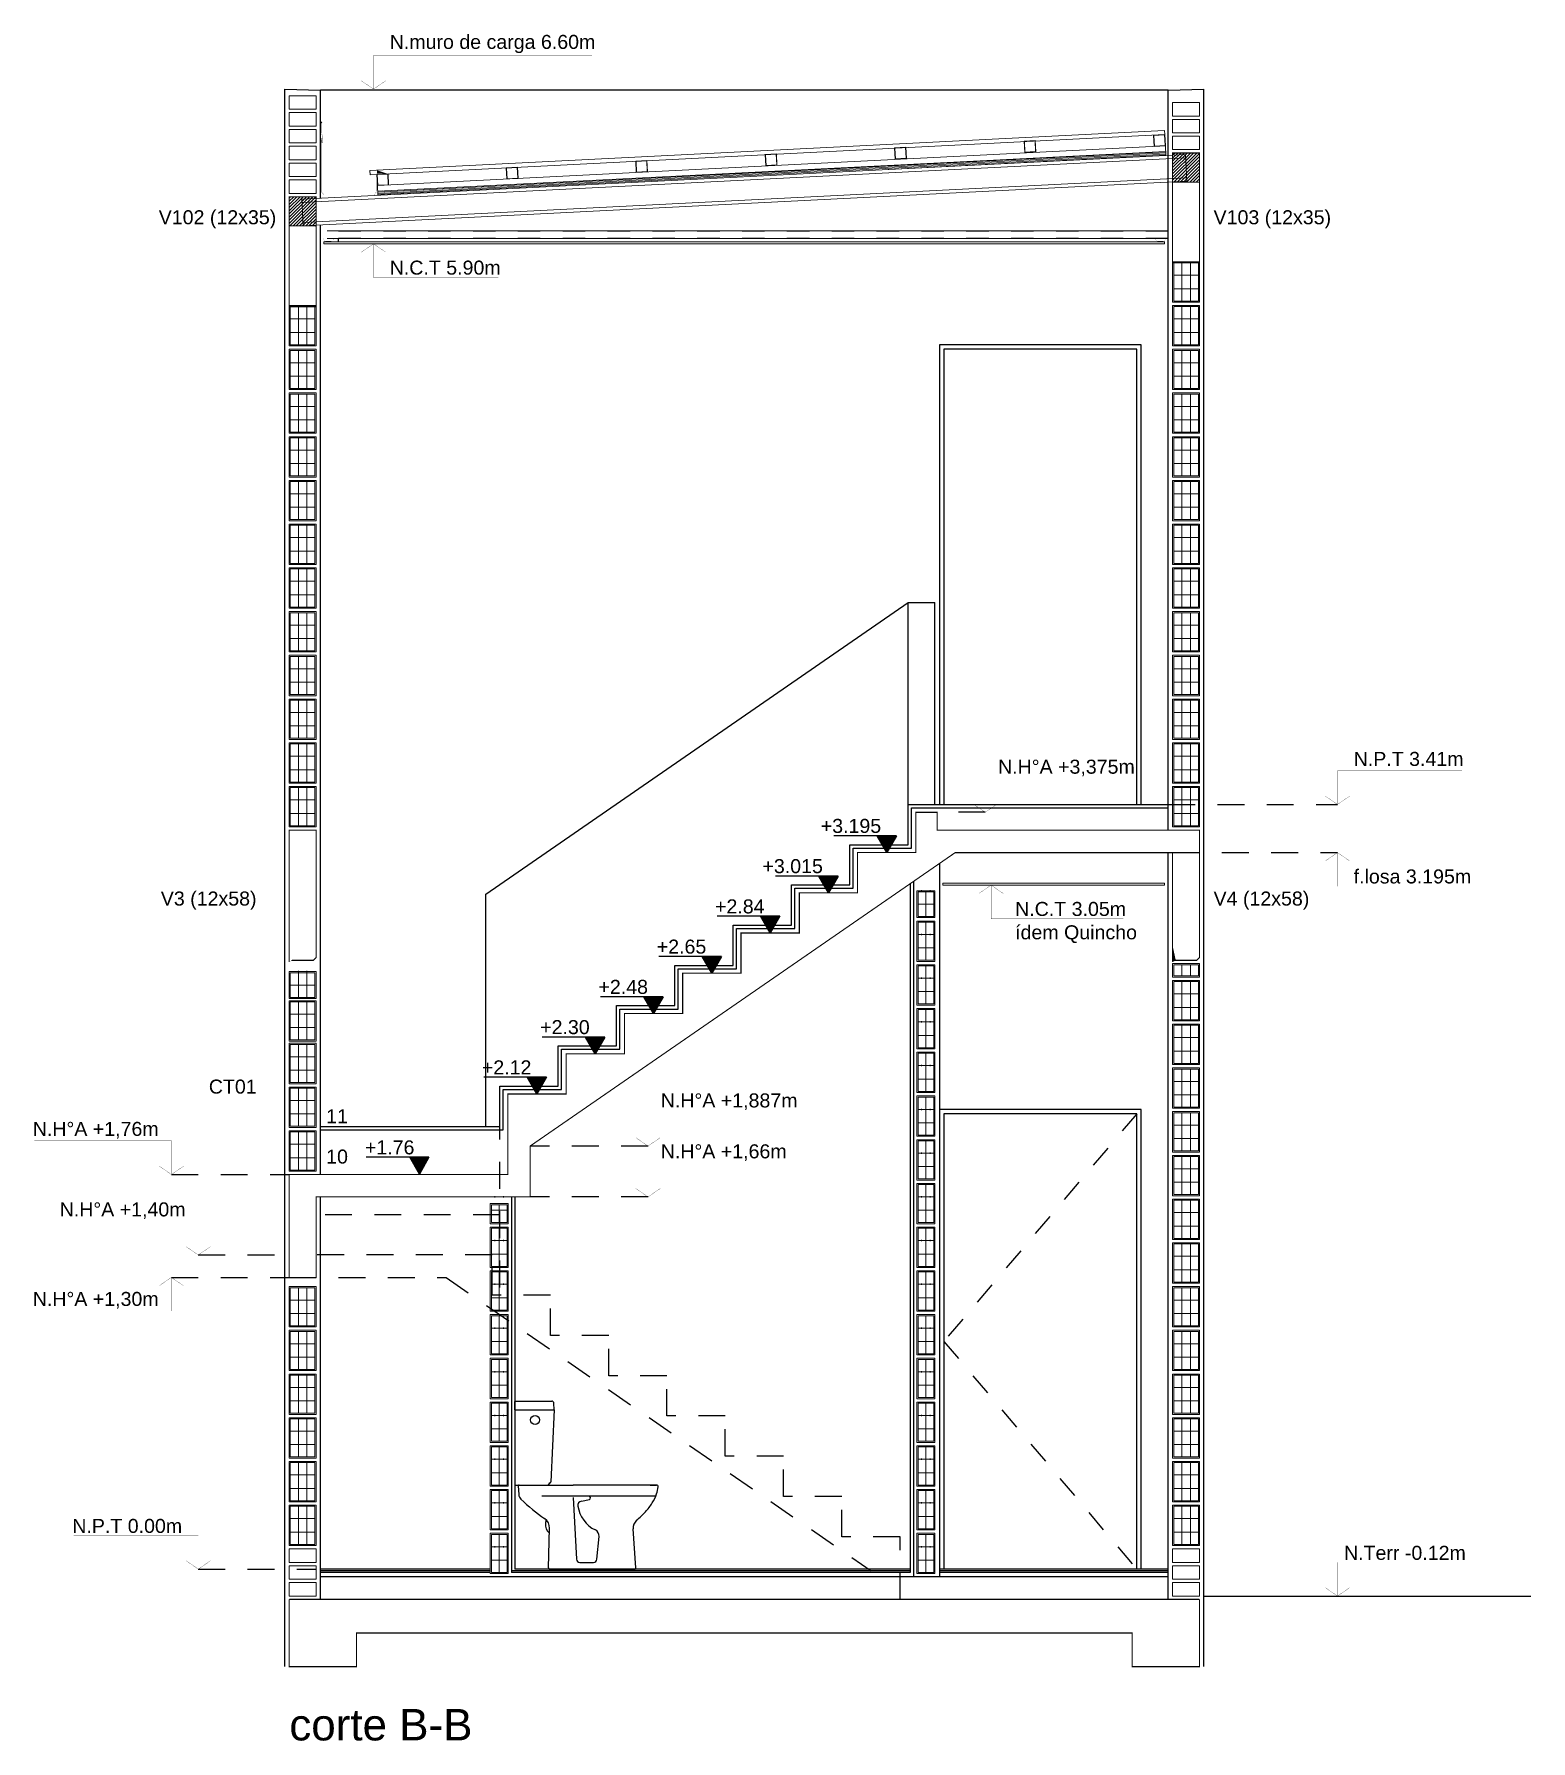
# Model space of a CAD drawing. Header units: millimetres. Extents: x 11902 to 12193, y 9935 to 10135.
# Drawn here: x 11921.82 to 11928.5, y 10025.9 to 10033.51 of the extents above; entities that cross this region are included whole.
import ezdxf

# ---------------------------------------------------------------- set-up
doc = ezdxf.new("R2010")
doc.units = ezdxf.units.MM
doc.linetypes.add('ACAD_ISO02W100', pattern=[15, 12, -3])
doc.linetypes.add('HIDDEN', pattern=[0.375, 0.25, -0.125])
doc.layers.add('002-MUROS VISTA', color=250, linetype='Continuous', lineweight=15)
doc.layers.add('Construccion Seca', color=146, linetype='Continuous', lineweight=13)
for name, color, linetype in [('01-MUROS', 7, 'Continuous'), ('02-CARPINTERÍAS', 62, 'Continuous'), ('03-PROYECCIONES', 14, 'Continuous'), ('Estructura metalica', 155, 'Continuous')]:
    doc.layers.add(name, color=color, linetype=linetype)
doc.styles.get("Standard").update_dxf_attribs({"font": 'arial.ttf'})
pattern_1 = [(45, (65.01942324040647, 90.80541026406718), (-0.0070710678118655, 0.0070710678118655), [])]

# ---------------------------------------------------------------- blocks, each defined once
blk = doc.blocks.new('lad 08x18x33')
for p in [(-0.0391666666666659, -0.0600000000000005), (-0.0008333333333296, -0.0600000000000005)]:
    blk.add_point(p)
at = {"layer": '002-MUROS VISTA', "color": 250, "lineweight": 5, "true_color": 0x454545}
for p, q in [((-0.0750000000000068, -0.0600000000000005), (0.0350000000000068, -0.0600000000000005)), ((-0.0391666666666659, -0.1749999999999989), (-0.0391666666666659, -0.0050000000000008)), ((-0.0008333333333296, -0.1749999999999989), (-0.0008333333333296, -0.0050000000000008)), ((-0.0750000000000068, -0.1199999999999992), (0.0350000000000068, -0.1199999999999992))]:
    blk.add_line(p, q, dxfattribs=at)
for points in [[(-0.0800000000000023, -0.1799999999999997), (0.0400000000000023, -0.1799999999999997), (0.0400000000000023, 0), (-0.0800000000000023, 0)], [(-0.0750000000000068, -0.1749999999999989), (0.0350000000000068, -0.1749999999999989), (0.0350000000000068, -0.0050000000000008), (-0.0750000000000068, -0.0050000000000008)]]:
    blk.add_lwpolyline(points, close=True, dxfattribs=at)
blk = doc.blocks.new('A$C247D0ED3')
for p, q in [((-1.7580533e-09, 0.7099999999572902), (-1.7580533e-09, 0.7479999999568463)), ((-1.7580533e-09, 0.7099999999572902), (-1.7580533e-09, 0.375999999956548)), ((-1.7580533e-09, 0.7099999999572902), (0.009999998242165001, 0.7099999999572902)), ((0.0009999982421505, 0.7489999999570501), (0.1638567669142503, 0.7489999999570501)), ((0.009999998242165001, 0.7099999999572902), (0.1649836217857228, 0.7099999999572902)), ((0.1747727255142308, 0.7099999999572902), (0.1601735604854184, 0.3888183693134124)), ((0.1649836217857228, 0.7099999999572902), (0.1749999982421286, 0.7099999999572902)), ((0.1747727255142308, 0.7099999999572902), (0.1738518361562455, 0.7393139917521694)), ((0.0009999982421505, 0.3749999999572537), (0.0534999982419322, 0.3749999999572537)), ((0.0150132774060694, 0.3707697206455123), (0.0172169033485261, 0.3325557589914752)), ((0.0190066433342509, 0.3749999999572537), (0.2601743900449946, 0.3749999999572537)), ((0.0534999982419322, 0.3749999999572537), (0.116499998242034, 0.3749999999572537)), ((0.116499998242034, 0.3749999999572537), (0.1469999982418813, 0.3749999999572537)), ((0.1499999982415829, 0.3780307792412714), (0.1499999982415829, 0.3779999999569554)), ((0.6317610199575939, 0.3749999999572537), (0.2594424781436828, 0.3749999999572537)), ((0.259999998242165, 0.3199999999569627), (0.2744790179158372, 0.0442135704188331)), ((0.296446276687675, 0.3034373167120066), (0.3321789817900935, 0.310646373882264)), ((0.6030470304103801, 0.3749999999572537), (0.6317610199575939, 0.3749999999572537)), ((0.1500032933336115, 0.0051283355796841), (0.1545591116209835, 0.1825661063421648)), ((0.5396316448595826, 0.0053487823251999), (0.527412132988502, 0.1800959434185643)), ((0.3657017169116443, 0.0436058183277055), (0.3751602592665222, 0.1449297568597103))]:
    blk.add_line(p, q)
at = {"linetype": 'Continuous'}
for p, q in [((0.6280005770822755, 0.3249999999570718), (0.1192905154302934, 0.3249999999570718)), ((0.2894583880151913, 0.0299999999569991), (0.3507666488640098, 0.0299999999569991)), ((0.1550016460596453, -4.27463e-11), (0.5346438246078833, -4.27463e-11))]:
    blk.add_line(p, q, dxfattribs=at)
blk.add_circle((0.0899999982420923, 0.6649999999572174), 0.02)
for centre, radius, start, end in [((0.0009999982421505, 0.7479999999568463), 0.001, 90, 180), ((0.1638567669142503, 0.7389999999568319), 0.01, 1.799336210693558, 90), ((0.161693910979011, 0.3736298937255924), 0.01233, 109.7427107929447, 163.4370329088761), ((0.1561776863245541, 0.3889999999564679), 0.004, 289.7427107929448, 357.3974377975097), ((0.0009999982421505, 0.375999999956548), 0.001, 180, 270), ((0.0190066433342509, 0.3709999999564388), 0.004, 90, 183.3003329121557), ((0.0471671478126155, 0.3342828538234244), 0.03, 183.3003329121557, 227.0437171308492), ((0.5472336396942411, 0.8373597244271876), 0.7393173102775319, 225.2478804043337, 235.8880778849812), ((0.1469999982418813, 0.3779999999569554), 0.003, 270, 343.4370329088761), ((0.3296895443654648, 0.3176073077174806), 0.0073926922397295, 289.6785642908617, 90), ((0.4594893674320702, 0.392266666623982), 0.181440988264039, 327.5828976344611, 341.6016661476937), ((0.4281560340987199, 0.3964999999570864), 0.2125899809492435, 343.1845896679898, 352.0316862494027), ((0.6317610199575939, 0.3679999999567372), 0.006999999999999999, 352.0316862494027, 90), ((0.3004015745236757, 0.2838323270661931), 0.02, 101.4062863326904, 189.0620434254331), ((0.422619481703805, 0.3033254303127251), 0.1437626676735848, 189.0620434254331, 243.5748307353215), ((0.140656034098356, 0.6759999999567299), 0.6096900852072302, 311.2869154596951, 316.3291299666176), ((0.384489367432252, 0.439816666623301), 0.2702441391079979, 316.8517993195218, 327.5968320685965), ((0.1045755843661027, 0.1838494625662861), 0.05, 358.5292205727152, 55.88807788498121), ((0.1867206025208361, 0.1989522324220161), 0.0507567294197184, 174.766319698698, 229.8363972524176), ((0.2063068907027628, 0.1955994992949854), 0.0705842585387546, 160.3708751406901, 173.5062953287674), ((0.3452901231712531, 0.1477181201180429), 0.03, 354.6669209565047, 63.57483073532146), ((0.57330007929977, 0.1833047412110318), 0.046, 131.2869154596951, 183.9999999999835), ((0.1550016460596453, 0.0049999999564534), 0.005, 178.5292205727151, 270), ((0.2894583880151913, 0.0449999999573265), 0.015, 183.0053174517031, 270), ((0.3507666488640098, 0.0449999999573265), 0.015, 270, 354.6669209565047), ((0.5346438246078833, 0.0049999999564534), 0.005, 270, 3.999999999983515)]:
    blk.add_arc(centre, radius, start, end)
blk = doc.blocks.new('lad 08')
for p in [(-0.0391666666666659, -0.0600000000000005), (-0.0008333333333296, -0.0600000000000005)]:
    blk.add_point(p)
at = {"layer": '002-MUROS VISTA', "color": 250, "lineweight": 5, "true_color": 0x454545}
for p, q in [((-0.0550000000000045, -0.0600000000000005), (0.0150000000000045, -0.0600000000000005)), ((-0.02, -0.1749999999999989), (-0.02, -0.0050000000000008)), ((-0.0550000000000045, -0.1199999999999992), (0.0150000000000045, -0.1199999999999992))]:
    blk.add_line(p, q, dxfattribs=at)
for points in [[(-0.06, -0.1799999999999997), (0.02, -0.1799999999999997), (0.02, 0), (-0.06, 0)], [(-0.0550000000000045, -0.1749999999999989), (0.0150000000000045, -0.1749999999999989), (0.0150000000000045, -0.0050000000000008), (-0.0550000000000045, -0.0050000000000008)]]:
    blk.add_lwpolyline(points, close=True, dxfattribs=at)

msp = doc.modelspace()

# ---------------------------------------------------------------- hatches: boundary and pattern name
at = {"true_color": 0x43c931}
h = msp.add_hatch(dxfattribs=at)
h.set_pattern_fill('_USER', color=82, scale=0.01, angle=45, pattern_type=0)
h.set_pattern_definition(pattern_1)
h.paths.add_polyline_path([(11926.89878319174, 10032.85330405665), (11927.01878319174, 10032.85330405665), (11927.01878319174, 10032.98330405664), (11926.89878319174, 10032.98330405664)])
h = msp.add_hatch(dxfattribs=at)
h.set_pattern_fill('_USER', color=82, scale=0.01, angle=45, pattern_type=0)
h.set_pattern_definition(pattern_1)
h.paths.add_polyline_path([(11922.95878319173, 10032.65830405665), (11923.07878319174, 10032.65830405665), (11923.07878319174, 10032.78830405665), (11922.95878319173, 10032.78830405665)])
h = msp.add_hatch(color=6)
h.dxf.hatch_style = 1
h.paths.add_polyline_path([(11925.62378319175, 10029.8638640566), (11925.58081304139, 10029.93829054024), (11925.66675334212, 10029.93829054024)])
h = msp.add_hatch(color=6)
h.dxf.hatch_style = 1
h.paths.add_polyline_path([(11925.36378319175, 10029.6843940566), (11925.32081304139, 10029.75882054024), (11925.40675334212, 10029.75882054024)])
h = msp.add_hatch(color=6)
h.dxf.hatch_style = 1
h.paths.add_polyline_path([(11925.10378319175, 10029.5049240566), (11925.06081304139, 10029.57935054024), (11925.14675334211, 10029.57935054025)])
h = msp.add_hatch(color=6)
h.dxf.hatch_style = 1
h.paths.add_polyline_path([(11924.84378319175, 10029.3254540566), (11924.80081304139, 10029.39988054024), (11924.88675334211, 10029.39988054025)])
h = msp.add_hatch(color=6)
h.dxf.hatch_style = 1
h.paths.add_polyline_path([(11924.58378319175, 10029.1459840566), (11924.54081304139, 10029.22041054024), (11924.62675334211, 10029.22041054025)])
h = msp.add_hatch(color=6)
h.dxf.hatch_style = 1
h.paths.add_polyline_path([(11924.32378319175, 10028.9665140566), (11924.28081304139, 10029.04094054024), (11924.36675334211, 10029.04094054025)])
h = msp.add_hatch(color=6)
h.dxf.hatch_style = 1
h.paths.add_polyline_path([(11924.06378319174, 10028.78704405661), (11924.02081304138, 10028.86147054025), (11924.10675334211, 10028.86147054025)])
h = msp.add_hatch(color=6)
h.dxf.hatch_style = 1
h.paths.add_polyline_path([(11923.5391899124, 10028.43028337086), (11923.49621976204, 10028.5047098545), (11923.58216006277, 10028.5047098545)])
at = {"layer": 'Construccion Seca'}
h = msp.add_hatch(dxfattribs=at)
h.set_pattern_fill('_USER', color=256, scale=0.005, angle=90, pattern_type=0)
h.set_pattern_definition([(2.937601428103375, (11923.39955933365, 10032.89064341127), (-0.000256241787064, 0.0049934296977691), [])])
h.paths.add_polyline_path([(11926.86863615712, 10032.97244056882), (11926.86772961109, 10032.99041772584), (11923.35340119414, 10032.81319833692), (11923.35430773938, 10032.79522119578)])

# ---------------------------------------------------------------- linework, layer by layer
for p, q in [((11922.93878319174, 10033.26830405665), (11923.09878319174, 10033.26330405665)), ((11923.09878319174, 10032.78233568972), (11923.09878319174, 10033.26330405665)), ((11926.87878319174, 10033.26330405665), (11927.03878319175, 10033.26830405665)), ((11925.85878319174, 10029.81483217764), (11925.85878319174, 10026.63340405662)), ((11925.72878319174, 10029.72509717764), (11925.72878319174, 10026.65340405662)), ((11925.74378319174, 10029.7354512161), (11925.74378319174, 10026.63340405662)), ((11923.95055687289, 10028.32810405661), (11923.95055687289, 10026.65340405662)), ((11923.96555687289, 10028.32810405661), (11923.96555687288, 10026.66840405662)), ((11927.03878319174, 10026.54840405662), (11928.49674580968, 10026.54840405662))]:
    msp.add_line(p, q)
at = {"color": 6}
for p, q in [((11925.66675334212, 10029.93829054024), (11925.38731289808, 10029.93829054024)), ((11925.40675334212, 10029.75882054024), (11925.12731289808, 10029.75882054024)), ((11925.14675334211, 10029.57935054025), (11924.86731289807, 10029.57935054025)), ((11924.88675334211, 10029.39988054025), (11924.60731289807, 10029.39988054025)), ((11924.62675334211, 10029.22041054025), (11924.34731289807, 10029.22041054025)), ((11924.36675334211, 10029.04094054025), (11924.08731289807, 10029.04094054025)), ((11924.10675334211, 10028.86147054025), (11923.82731289807, 10028.86147054025)), ((11923.58216006277, 10028.5047098545), (11923.30271961873, 10028.5047098545))]:
    msp.add_line(p, q, dxfattribs=at)
at = {"lineweight": 9}
for points in [[(11922.95878319173, 10033.17830405664), (11923.07878319173, 10033.17830405664), (11923.07878319173, 10033.23830405664), (11922.95878319173, 10033.23830405664)], [(11926.89878319175, 10033.14830405664), (11927.01878319175, 10033.14830405664), (11927.01878319175, 10033.20830405664), (11926.89878319175, 10033.20830405664)], [(11922.95878319173, 10033.10330405664), (11923.07878319173, 10033.10330405664), (11923.07878319173, 10033.16330405664), (11922.95878319173, 10033.16330405664)], [(11926.89878319175, 10033.07330405664), (11927.01878319175, 10033.07330405664), (11927.01878319175, 10033.13330405664), (11926.89878319175, 10033.13330405664)], [(11922.95878319173, 10033.02830405664), (11923.07878319173, 10033.02830405664), (11923.07878319173, 10033.08830405664), (11922.95878319173, 10033.08830405664)], [(11926.89878319175, 10032.99830405664), (11927.01878319175, 10032.99830405664), (11927.01878319175, 10033.05830405664), (11926.89878319175, 10033.05830405664)], [(11922.95878319172, 10032.95330405664), (11923.07878319172, 10032.95330405664), (11923.07878319172, 10033.01330405664), (11922.95878319172, 10033.01330405664)], [(11922.95878319173, 10032.87830405664), (11923.07878319173, 10032.87830405664), (11923.07878319173, 10032.93830405664), (11922.95878319173, 10032.93830405664)], [(11922.95878319173, 10032.80330405665), (11923.07878319173, 10032.80330405665), (11923.07878319173, 10032.86330405665), (11922.95878319173, 10032.86330405665)], [(11922.95878319173, 10026.69840405661), (11923.07878319173, 10026.69840405661), (11923.07878319173, 10026.75840405661), (11922.95878319173, 10026.75840405661)], [(11926.89878319174, 10026.69840405661), (11927.01878319174, 10026.69840405661), (11927.01878319174, 10026.75840405661), (11926.89878319174, 10026.75840405661)], [(11922.95878319173, 10026.62340405661), (11923.07878319173, 10026.62340405661), (11923.07878319173, 10026.68340405661), (11922.95878319173, 10026.68340405661)], [(11926.89878319174, 10026.62340405661), (11927.01878319174, 10026.62340405661), (11927.01878319174, 10026.68340405661), (11926.89878319174, 10026.68340405661)], [(11922.95878319173, 10026.54840405661), (11923.07878319173, 10026.54840405661), (11923.07878319173, 10026.60840405661), (11922.95878319173, 10026.60840405661)], [(11926.89878319174, 10026.54840405661), (11927.01878319174, 10026.54840405661), (11927.01878319174, 10026.60840405661), (11926.89878319174, 10026.60840405661)]]:
    msp.add_lwpolyline(points, close=True, dxfattribs=at)
at = {"color": 97, "true_color": 0x2e8c22, "const_width": 0.005}
for points in [[(11926.89878319174, 10032.85330405665), (11927.01878319174, 10032.85330405665), (11927.01878319174, 10032.98330405664), (11926.89878319174, 10032.98330405664)], [(11926.89878319174, 10032.85330405665), (11927.01878319174, 10032.85330405665), (11927.01878319175, 10032.49330405664), (11926.89878319175, 10032.49330405664)], [(11922.95878319173, 10032.65830405665), (11923.07878319174, 10032.65830405665), (11923.07878319174, 10032.78830405665), (11922.95878319173, 10032.78830405665)], [(11922.95878319173, 10032.65830405665), (11923.07878319174, 10032.65830405665), (11923.07878319174, 10032.29830405665), (11922.95878319174, 10032.29830405665)], [(11922.95878319174, 10029.9633228566), (11922.95878319173, 10029.3958228566), (11922.97128319173, 10029.38332285659), (11923.06628319173, 10029.38332285659), (11923.07878319174, 10029.3958228566), (11923.07878319174, 10029.9633228566)]]:
    msp.add_lwpolyline(points, close=True, dxfattribs=at)
for points in [[(11923.09878319174, 10028.64257405661), (11923.89878319174, 10028.64257405661), (11923.89878319174, 10028.8220440566), (11924.15878319174, 10028.8220440566), (11924.15878319174, 10029.0015140566), (11924.41878319174, 10029.00151405661), (11924.41878319175, 10029.1809840566), (11924.67878319175, 10029.1809840566), (11924.67878319175, 10029.3604540566), (11924.93878319175, 10029.3604540566), (11924.93878319175, 10029.5399240566), (11925.19878319175, 10029.5399240566), (11925.19878319175, 10029.7193940566), (11925.45878319175, 10029.7193940566), (11925.45878319175, 10029.8988640566), (11925.71878319176, 10029.8988640566), (11925.71878319176, 10030.0783340566), (11926.87878319175, 10030.0783340566)], [(11923.09878319174, 10028.62757405661), (11923.91378319174, 10028.62757405661), (11923.91378319174, 10028.80704405661), (11924.17378319174, 10028.8070440566), (11924.17378319174, 10028.9865140566), (11924.43378319174, 10028.98651405661), (11924.43378319175, 10029.1659840566), (11924.69378319175, 10029.16598405661), (11924.69378319175, 10029.3454540566), (11924.95378319175, 10029.3454540566), (11924.95378319175, 10029.5249240566), (11925.21378319175, 10029.5249240566), (11925.21378319175, 10029.7043940566), (11925.47378319175, 10029.7043940566), (11925.47378319175, 10029.8838640566), (11925.73378319176, 10029.8838640566), (11925.73378319176, 10030.0633340566), (11926.87878319175, 10030.0633340566)]]:
    msp.add_lwpolyline(points)
for points in [[(11922.95878319174, 10027.96916405661), (11922.95878319174, 10027.96916405661), (11922.95878319174, 10027.96916405661), (11922.95878319173, 10028.42810405661), (11923.93378319174, 10028.42810405661), (11923.93378319174, 10028.7870440566), (11924.19378319174, 10028.78704405661), (11924.19378319174, 10028.9665140566), (11924.45378319174, 10028.9665140566), (11924.45378319175, 10029.1459840566), (11924.71378319175, 10029.1459840566), (11924.71378319175, 10029.3254540566), (11924.97378319175, 10029.3254540566), (11924.97378319175, 10029.5049240566), (11925.23378319175, 10029.5049240566), (11925.23378319175, 10029.6843940566), (11925.49378319175, 10029.6843940566), (11925.49378319175, 10029.8638640566), (11925.75378319176, 10029.8638640566), (11925.75378319176, 10030.0433340566), (11925.84878319176, 10030.0433340566), (11925.84878319176, 10029.9633228566), (11927.01878319174, 10029.96332285659), (11927.01878319174, 10029.3958228566), (11927.00628319173, 10029.38332285659), (11926.91128319174, 10029.38332285659), (11926.89878319173, 10029.3958228566), (11926.89878319174, 10029.86332285659), (11925.92903212765, 10029.86332285659), (11924.03378319174, 10028.55509083151), (11924.03378319174, 10028.32810405661), (11923.07878319174, 10028.32810405661), (11923.07878319174, 10027.96916405661), (11922.95878319173, 10027.96916405661), (11922.95878319173, 10027.96916405661)], [(11922.95878319173, 10026.53340405661), (11922.95878319173, 10026.23340405661), (11923.25878319173, 10026.23340405661), (11923.25878319173, 10026.38340405661), (11926.71878319174, 10026.38340405661), (11926.71878319174, 10026.23340405661), (11927.01878319174, 10026.23340405661), (11927.01878319174, 10026.53340405661)], [(11927.01878319174, 10026.53340405661), (11922.95878319173, 10026.53340405661)]]:
    msp.add_lwpolyline(points, dxfattribs=at)
at = {"color": 6}
for points in [[(11925.62378319175, 10029.8638640566), (11925.58081304139, 10029.93829054024), (11925.66675334212, 10029.93829054024)], [(11925.36378319175, 10029.6843940566), (11925.32081304139, 10029.75882054024), (11925.40675334212, 10029.75882054024)], [(11925.10378319175, 10029.5049240566), (11925.06081304139, 10029.57935054024), (11925.14675334211, 10029.57935054025)], [(11924.84378319175, 10029.3254540566), (11924.80081304139, 10029.39988054024), (11924.88675334211, 10029.39988054025)], [(11924.58378319175, 10029.1459840566), (11924.54081304139, 10029.22041054024), (11924.62675334211, 10029.22041054025)], [(11924.32378319175, 10028.9665140566), (11924.28081304139, 10029.04094054024), (11924.36675334211, 10029.04094054025)], [(11924.06378319174, 10028.78704405661), (11924.02081304138, 10028.86147054025), (11924.10675334211, 10028.86147054025)], [(11923.5391899124, 10028.43028337086), (11923.49621976204, 10028.5047098545), (11923.58216006277, 10028.5047098545)]]:
    msp.add_lwpolyline(points, close=True, dxfattribs=at)
for p in [(11925.77961652507, 10029.69340405662), (11925.8179498584, 10029.69340405662), (11922.99961652508, 10029.33310405661), (11923.03794985841, 10029.33310405661), (11923.87639020621, 10028.32840405662), (11923.91472353955, 10028.32840405662)]:
    msp.add_point(p)
at = {"layer": '002-MUROS VISTA', "color": 250, "lineweight": 5, "true_color": 0x454545}
for p, q in [((11925.76378319174, 10029.69340405662), (11925.83378319174, 10029.69340405662)), ((11925.79878319174, 10029.57840405662), (11925.79878319173, 10029.68840405661)), ((11925.76378319174, 10029.63340405661), (11925.83378319174, 10029.63340405661)), ((11923.07378319175, 10029.33310405661), (11922.96378319175, 10029.33310405661)), ((11922.99961652508, 10029.21810405661), (11922.99961652508, 10029.32810405661)), ((11923.03794985841, 10029.21810405661), (11923.03794985841, 10029.32810405661)), ((11926.93961652507, 10029.3134040566), (11926.93961652507, 10029.3634040566)), ((11926.97794985841, 10029.3134040566), (11926.97794985841, 10029.3634040566)), ((11923.07378319175, 10029.27310405661), (11922.96378319175, 10029.27310405661)), ((11923.93055687288, 10028.32840405662), (11923.86055687288, 10028.32840405662)), ((11923.93055687288, 10028.26840405662), (11923.86055687288, 10028.26840405662)), ((11923.89555687288, 10028.21340405662), (11923.89555687288, 10028.29340405662))]:
    msp.add_line(p, q, dxfattribs=at)
for points in [[(11925.75878319174, 10029.57340405661), (11925.83878319174, 10029.57340405661), (11925.83878319174, 10029.69340405662), (11925.75878319174, 10029.69340405662)], [(11925.76378319174, 10029.57840405662), (11925.83378319174, 10029.57840405662), (11925.83378319173, 10029.68840405661), (11925.76378319173, 10029.68840405661)], [(11923.07878319175, 10029.21310405661), (11922.95878319175, 10029.21310405661), (11922.95878319174, 10029.33310405661), (11923.07878319174, 10029.33310405661)], [(11923.07378319175, 10029.21810405661), (11922.96378319175, 10029.21810405661), (11922.96378319174, 10029.32810405661), (11923.07378319174, 10029.32810405661)], [(11926.89878319174, 10029.3084040566), (11927.01878319174, 10029.3084040566), (11927.01878319174, 10029.3684040566), (11926.89878319174, 10029.3684040566)], [(11926.90378319174, 10029.3134040566), (11927.01378319174, 10029.3134040566), (11927.01378319174, 10029.3634040566), (11926.90378319174, 10029.3634040566)], [(11923.93555687288, 10028.20840405662), (11923.85555687288, 10028.20840405662), (11923.85555687288, 10028.29840405662), (11923.93555687288, 10028.29840405662)], [(11923.93055687288, 10028.21340405662), (11923.86055687288, 10028.21340405662), (11923.86055687288, 10028.29340405662), (11923.93055687288, 10028.29340405662)]]:
    msp.add_lwpolyline(points, close=True, dxfattribs=at)
at = {"layer": '01-MUROS'}
for p, q in [((11922.93878319173, 10026.23340405661), (11922.93878319173, 10033.26830405665)), ((11926.87878319175, 10033.26330405665), (11923.09878319174, 10033.26330405665)), ((11926.87878319175, 10029.96332285659), (11926.87878319175, 10033.26330405665)), ((11927.03878319175, 10026.23340405661), (11927.03878319175, 10033.26830405665)), ((11923.09878319174, 10028.42810405661), (11923.09878319174, 10032.66218320968)), ((11926.87878319174, 10026.53340405661), (11926.87878319174, 10029.86332285659)), ((11923.09878319174, 10026.53340405662), (11923.09878319174, 10028.32810405661)), ((11923.85555687288, 10026.66840405662), (11923.09878319174, 10026.66840405662)), ((11923.85555687288, 10026.66040405662), (11923.09878319174, 10026.66040405662)), ((11923.85555687288, 10026.65340405662), (11923.09878319174, 10026.65340405661)), ((11925.72878319174, 10026.66040405662), (11923.95055687289, 10026.66040405662)), ((11925.72878319174, 10026.65340405662), (11923.95055687289, 10026.65340405662)), ((11925.72878319174, 10026.66840405662), (11923.96555687288, 10026.66840405662)), ((11926.87878319174, 10026.66840405662), (11925.85878319174, 10026.66840405662)), ((11926.87878319174, 10026.66040405662), (11925.85878319174, 10026.66040405662)), ((11926.87878319174, 10026.65340405662), (11925.85878319174, 10026.65340405662)), ((11926.87878319174, 10026.63340405662), (11923.09878319174, 10026.63340405662)), ((11926.87878319174, 10026.63340405662), (11925.68378319173, 10026.63340405662))]:
    msp.add_line(p, q, dxfattribs=at)
at = {"layer": '01-MUROS', "color": 1}
msp.add_line((11923.17878319174, 10032.58780405665), (11923.17878319174, 10032.60168801377), dxfattribs=at)
at = {"layer": '02-CARPINTERÍAS'}
for p, q in [((11923.83555687288, 10029.67851407417), (11925.71878319176, 10030.97844725664)), ((11925.71878319176, 10030.97844725664), (11925.83878319173, 10030.97844725664)), ((11925.71878319176, 10030.0783340566), (11925.71878319176, 10030.97844725664)), ((11925.83878319173, 10030.0783340566), (11925.83878319173, 10030.97844725664)), ((11923.83555687288, 10028.64257405661), (11923.83555687288, 10029.67851407417))]:
    msp.add_line(p, q, dxfattribs=at)
for points in [[(11926.75878319173, 10030.0783340566), (11926.75878319173, 10032.1283340566), (11925.85878319174, 10032.1283340566), (11925.85878319174, 10030.0783340566)], [(11926.73878319173, 10030.0783340566), (11926.73878319173, 10032.1083340566), (11925.87878319174, 10032.1083340566), (11925.87878319174, 10030.0783340566)], [(11926.75878319173, 10026.66840405662), (11926.75878319173, 10028.71840405662), (11925.85878319174, 10028.71840405662), (11925.85878319174, 10026.66840405662)], [(11926.73878319173, 10026.66840405662), (11926.73878319173, 10028.69840405661), (11925.87878319174, 10028.69840405661), (11925.87878319174, 10026.66840405662)]]:
    msp.add_lwpolyline(points, dxfattribs=at)
at = {"layer": '03-PROYECCIONES', "linetype": 'ACAD_ISO02W100', "ltscale": 0.01}
for p, q in [((11926.87878319175, 10030.07840405662), (11927.63427649558, 10030.07840405662)), ((11926.06337162688, 10030.0433340566), (11925.84878319176, 10030.0433340566)), ((11926.89878319174, 10029.86332285659), (11927.63427649558, 10029.86332285659)), ((11923.89878319173, 10027.92469405661), (11923.89878319173, 10028.69121445663)), ((11924.55916500061, 10028.55509083151), (11924.03378319174, 10028.55509083151)), ((11922.43340138285, 10028.42810405661), (11922.95878319173, 10028.42810405661)), ((11924.55916500061, 10028.32810405661), (11924.03378319174, 10028.32810405661)), ((11923.89878319173, 10028.24863405661), (11923.09878319174, 10028.24863405661)), ((11922.55340138286, 10028.06916405661), (11922.95878319173, 10028.06916405661)), ((11922.43340138287, 10027.96916405661), (11922.95878319174, 10027.96916405661)), ((11922.55340138286, 10026.66840405662), (11923.07878319173, 10026.66840405662))]:
    msp.add_line(p, q, dxfattribs=at)
at = {"layer": '03-PROYECCIONES', "const_width": 0.001}
for points in [[(11923.33498025327, 10033.26830405665), (11923.33498025327, 10033.41830405665), (11924.30928047063, 10033.41830405665)], [(11923.33498025327, 10033.26830405665), (11923.28044685415, 10033.30566251084)], [(11923.33498025327, 10033.26830405665), (11923.3895136524, 10033.30566251084)], [(11923.33498025327, 10032.57830405665), (11923.28044685415, 10032.54094560245)], [(11923.33498025327, 10032.57830405665), (11923.3895136524, 10032.54094560245)], [(11923.33498025327, 10032.57830405665), (11923.33498025327, 10032.42830405665), (11923.89082114994, 10032.42830405665)], [(11927.63427649558, 10030.07840405662), (11927.63427649558, 10030.22840405662), (11928.19011739224, 10030.22840405662)], [(11926.06337162688, 10030.0433340566), (11926.06337162688, 10030.1933340566), (11926.67513139873, 10030.1933340566)], [(11926.06337162688, 10030.0433340566), (11926.00883822775, 10030.0806925108)], [(11926.06337162688, 10030.0433340566), (11926.117905026, 10030.0806925108)], [(11927.63427649558, 10030.07840405662), (11927.57974309645, 10030.11576251081)], [(11927.63427649558, 10030.07840405662), (11927.6888098947, 10030.11576251081)], [(11927.63427649558, 10029.86332285659), (11927.57974309645, 10029.8259644024)], [(11927.63427649558, 10029.86332285659), (11927.6888098947, 10029.8259644024)], [(11927.63427649558, 10029.86332285659), (11927.63427649558, 10029.71332285659), (11928.22472690156, 10029.71332285659)], [(11926.08936115945, 10029.71840405662), (11926.03482776034, 10029.68104560242)], [(11926.08936115945, 10029.71840405662), (11926.14389455859, 10029.68104560242)], [(11926.08936115945, 10029.71840405662), (11926.08936115945, 10029.56840405662), (11926.67981156544, 10029.56840405662)], [(11924.55916500061, 10028.55509083151), (11924.55916500061, 10028.70509083151), (11925.17092477247, 10028.70509083151)], [(11922.43340138285, 10028.42810405661), (11922.43340138285, 10028.57810405661), (11921.821641611, 10028.57810405661)], [(11924.55916500061, 10028.55509083151), (11924.50463160149, 10028.59244928571)], [(11924.55916500061, 10028.55509083151), (11924.61369839974, 10028.59244928571)], [(11922.43340138285, 10028.42810405661), (11922.37886798373, 10028.4654625108)], [(11922.43340138285, 10028.42810405661), (11922.48793478198, 10028.4654625108)], [(11924.55916500061, 10028.32810405661), (11924.55916500061, 10028.47810405661), (11925.17092477247, 10028.47810405661)], [(11924.55916500061, 10028.32810405661), (11924.50463160149, 10028.3654625108)], [(11924.55916500061, 10028.32810405661), (11924.61369839974, 10028.3654625108)], [(11922.55340138286, 10028.06916405661), (11922.55340138286, 10028.21916405661), (11921.941641611, 10028.21916405661)], [(11922.55340138286, 10028.06916405661), (11922.49886798374, 10028.10652251081)], [(11922.55340138286, 10028.06916405661), (11922.60793478198, 10028.10652251081)], [(11922.43340138287, 10027.96916405661), (11922.43340138287, 10027.81916405661), (11921.82164161102, 10027.81916405661)], [(11922.43340138287, 10027.96916405661), (11922.37886798375, 10027.93180560241)], [(11922.43340138287, 10027.96916405661), (11922.48793478199, 10027.93180560241)], [(11922.55340138286, 10026.66840405662), (11922.55340138286, 10026.81840405662), (11921.9975604862, 10026.81840405662)], [(11922.55340138286, 10026.66840405662), (11922.49886798373, 10026.70576251082)], [(11922.55340138286, 10026.66840405662), (11922.60793478198, 10026.70576251082)], [(11927.63427649558, 10026.54840405662), (11927.63427649558, 10026.69840405661), (11928.19011739224, 10026.69840405661)], [(11927.63427649558, 10026.54840405662), (11927.57974309645, 10026.58576251081)], [(11927.63427649558, 10026.54840405662), (11927.6888098947, 10026.58576251081)]]:
    msp.add_lwpolyline(points, dxfattribs=at)
at = {"layer": '03-PROYECCIONES', "linetype": 'ACAD_ISO02W100', "ltscale": 0.005}
msp.add_lwpolyline([(11926.73878319173, 10028.69840405661), (11925.87878319174, 10027.68340405662), (11926.73878319173, 10026.66840405662)], dxfattribs=at)
at = {"layer": '03-PROYECCIONES', "linetype": 'ACAD_ISO02W100', "ltscale": 0.01}
for points in [[(11925.68378319173, 10026.53340405661), (11925.68378319173, 10026.81287405662), (11925.42378319173, 10026.81287405662), (11925.42378319173, 10026.99234405662), (11925.16378319173, 10026.99234405662), (11925.16378319173, 10027.17181405662), (11924.90378319173, 10027.17181405662), (11924.90378319173, 10027.35128405661), (11924.64378319173, 10027.35128405661), (11924.64378319173, 10027.53075405661), (11924.38378319173, 10027.53075405661), (11924.38378319173, 10027.71022405661), (11924.12378319173, 10027.71022405661), (11924.12378319173, 10027.88969405661), (11923.86378319173, 10027.88969405661), (11923.86378319173, 10028.06916405661), (11923.07878319174, 10028.06916405661)], [(11922.95878319173, 10027.96916405661), (11923.65832607619, 10027.96916405661), (11925.55378319174, 10026.66078833152)]]:
    msp.add_lwpolyline(points, dxfattribs=at)
at = {"layer": 'Construccion Seca'}
for p, q in [((11923.10437013009, 10033.11719888677), (11923.09878319174, 10033.1233708791)), ((11926.86304701905, 10033.0832753232), (11923.31875656133, 10032.90454725911)), ((11926.86395356517, 10033.0652981662), (11923.31966310737, 10032.8865701021)), ((11926.86395356517, 10033.0652981662), (11926.86304701905, 10033.0832753232)), ((11923.01564019053, 10032.77814298238), (11926.95581774607, 10032.97683693271)), ((11923.01639564557, 10032.76316201821), (11926.95657320109, 10032.96185596854)), ((11923.35214210243, 10032.83816661055), (11926.86647051937, 10033.01538599947)), ((11923.35340119414, 10032.81319833692), (11926.86772961109, 10032.99041772584)), ((11926.86863615712, 10032.97244056882), (11926.86647051937, 10033.01538599947)), ((11926.95581774607, 10032.97683693271), (11926.9618613863, 10032.8569892193)), ((11923.31875656133, 10032.90454725911), (11923.31966310737, 10032.8865701021)), ((11923.02092837573, 10032.67327623314), (11926.96110593127, 10032.87197018346)), ((11923.02168383076, 10032.658295269), (11926.9618613863, 10032.8569892193)), ((11923.35214210242, 10032.83816661055), (11923.35430774018, 10032.79522117991)), ((11923.01564019053, 10032.77814298238), (11923.02168383076, 10032.658295269)), ((11926.87878319175, 10032.60168801384), (11923.12778319174, 10032.60168801377)), ((11926.87878319174, 10032.63568801384), (11923.12878319173, 10032.63568801384))]:
    msp.add_line(p, q, dxfattribs=at)
for points, const_width in [([(11923.10407902625, 10033.0427399166), (11923.10407902625, 10033.0302399166), (11923.10907902625, 10033.0302399166), (11923.10907902625, 10033.0552399166), (11923.10157902625, 10033.07345230157), (11923.10157902625, 10033.11209528694), (11923.10437013009, 10033.11719888677)], 0.001), ([(11923.39955933365, 10032.89064341127), (11923.34962503668, 10032.8880809934), (11923.34962503667, 10032.8102399166), (11923.33712503667, 10032.79773991659), (11923.11407902625, 10032.7977399166), (11923.10157902625, 10032.8102399166), (11923.10157902625, 10033.0477399166), (11923.10657902625, 10033.0477399166), (11923.10657902625, 10033.0352399166)], 0.001), ([(11923.12376356456, 10032.63439457171), (11923.12878319173, 10032.63439457171), (11923.12878319173, 10032.63568801384), (11923.09878319174, 10032.63568801384), (11923.09878319173, 10032.63282699367), (11923.10030556419, 10032.63054886903), (11923.10030556419, 10032.60682715864), (11923.09878319173, 10032.604549034), (11923.09878319173, 10032.60168801384), (11923.12878319173, 10032.60168801383), (11923.12878319173, 10032.60298145596), (11923.12376356456, 10032.60298145596)], 0.0005), ([(11926.85380281891, 10032.63439457171), (11926.84878319174, 10032.63439457171), (11926.84878319174, 10032.63568801384), (11926.87878319174, 10032.63568801384), (11926.87878319174, 10032.63282699367), (11926.87726081929, 10032.63054886903), (11926.87726081929, 10032.60682715864), (11926.87878319175, 10032.604549034), (11926.87878319174, 10032.60168801384), (11926.84878319174, 10032.60168801383), (11926.84878319175, 10032.60298145596), (11926.85380281892, 10032.60298145596)], 0.0005)]:
    msp.add_lwpolyline(points, dxfattribs=dict(at, const_width=const_width))
for points in [[(11926.23906362896, 10032.98601185194), (11926.28899792594, 10032.98857426981), (11926.28643550807, 10033.03850856679), (11926.23650121109, 10033.03594614892)], [(11926.24024792594, 10032.98732426981), (11926.28768550807, 10032.98975856678), (11926.28525121109, 10033.03719614891), (11926.23781362896, 10033.03476185194)], [(11926.81658101726, 10033.01281471404), (11926.86651531423, 10033.01537713192), (11926.86395289636, 10033.0653114289), (11926.81401859939, 10033.06274901102)], [(11926.81776531424, 10033.01412713192), (11926.86520289636, 10033.0165614289), (11926.86276859939, 10033.06399901102), (11926.81533101726, 10033.06156471405)], [(11925.08431883362, 10032.92675521114), (11925.1342531306, 10032.92931762901), (11925.13169071273, 10032.97925192599), (11925.08175641575, 10032.97668950812)], [(11925.0855031306, 10032.92806762901), (11925.13294071273, 10032.93050192599), (11925.13050641575, 10032.97793950812), (11925.08306883362, 10032.97550521114)], [(11925.66169123129, 10032.95638353154), (11925.71162552827, 10032.95894594941), (11925.7090631104, 10033.00888024639), (11925.65912881342, 10033.00631782851)], [(11925.66287552827, 10032.95769594941), (11925.7103131104, 10032.96013024639), (11925.70787881342, 10033.00756782852), (11925.66044123129, 10033.00513353154)], [(11923.35218745455, 10032.83814669642), (11923.40212175152, 10032.84070911429), (11923.39955933365, 10032.89064341127), (11923.34962503668, 10032.8880809934)], [(11923.35337175152, 10032.83945911429), (11923.40080933365, 10032.84189341127), (11923.39837503667, 10032.8893309934), (11923.35093745455, 10032.88689669642)], [(11923.92957403828, 10032.86749857034), (11923.97950833526, 10032.87006098821), (11923.97694591739, 10032.91999528519), (11923.92701162041, 10032.91743286731)], [(11923.93075833526, 10032.86881098821), (11923.97819591739, 10032.87124528519), (11923.97576162041, 10032.91868286732), (11923.92832403828, 10032.91624857033)], [(11924.50694643595, 10032.89712689074), (11924.55688073293, 10032.89968930861), (11924.55431831506, 10032.94962360559), (11924.50438401808, 10032.94706118772)], [(11924.50813073293, 10032.89843930861), (11924.55556831506, 10032.90087360559), (11924.55313401808, 10032.94831118772), (11924.50569643595, 10032.94587689074)], [(11923.11378319173, 10032.57830405665), (11926.86278319174, 10032.57830405665), (11926.86278319174, 10032.58780405665), (11923.11378319173, 10032.58780405665)], [(11925.87378319174, 10029.71840405662), (11926.86278319174, 10029.71840405661), (11926.86278319174, 10029.72790405661), (11925.87378319174, 10029.72790405662)]]:
    msp.add_lwpolyline(points, close=True, dxfattribs=at)
at = {"layer": 'Construccion Seca', "const_width": 0.0005}
for points in [[(11923.10132386261, 10032.60030299893), (11923.09878319173, 10032.60030299893), (11923.09878319173, 10032.60168801383), (11923.10961783682, 10032.60168801383), (11923.11706929039, 10032.58862343662, 0.5348671490979687), (11923.11976415175, 10032.5884340595), (11923.12083469856, 10032.58998135938), (11923.1467316849, 10032.58998135938), (11923.1478022317, 10032.58843405949, 0.5348671490979687), (11923.15049709307, 10032.58862343662), (11923.15794854665, 10032.60168801382), (11923.16878319173, 10032.60168801382), (11923.16878319173, 10032.60030299892), (11923.16624252085, 10032.60030299892)], [(11923.13478319174, 10032.57830405665), (11923.11478319173, 10032.57830405665, -2.414213561511246), (11923.11378319173, 10032.57930405665), (11923.11378319173, 10032.58480405665, 0.4142135623950807), (11923.11328319173, 10032.58530405665), (11923.09878319174, 10032.58530405665)], [(11926.87624252087, 10032.60030299893), (11926.87878319174, 10032.60030299893), (11926.87878319175, 10032.60168801383), (11926.86794854666, 10032.60168801383), (11926.86049709308, 10032.58862343662, -0.5348671490979687), (11926.85780223172, 10032.5884340595), (11926.85673168492, 10032.58998135938), (11926.83083469857, 10032.58998135938), (11926.82976415177, 10032.58843405949, -0.5348671490979687), (11926.82706929041, 10032.58862343662), (11926.81961783682, 10032.60168801382), (11926.80878319174, 10032.60168801382), (11926.80878319174, 10032.60030299892), (11926.81132386262, 10032.60030299892)], [(11926.84278319174, 10032.57830405665), (11926.86278319174, 10032.57830405665, 2.414213561511246), (11926.86378319174, 10032.57930405665), (11926.86378319174, 10032.58480405665, -0.4142135623950807), (11926.86428319174, 10032.58530405665), (11926.87878319174, 10032.58530405665)], [(11925.89478319174, 10029.71840405661), (11925.87478319174, 10029.71840405661, -2.414213561511246), (11925.87378319174, 10029.71940405661), (11925.87378319174, 10029.72490405661, 0.4142135623950807), (11925.87328319174, 10029.72540405661), (11925.85878319174, 10029.72540405661)], [(11926.84278319174, 10029.71840405661), (11926.86278319174, 10029.71840405661, 2.414213561511246), (11926.86378319174, 10029.71940405661), (11926.86378319174, 10029.72490405661, -0.4142135623950807), (11926.86428319174, 10029.72540405661), (11926.87878319174, 10029.72540405661)]]:
    msp.add_lwpolyline(points, format="xyb", dxfattribs=at)
at = {"layer": 'Estructura metalica', "linetype": 'HIDDEN', "lineweight": 0, "ltscale": 0.03}
for p, q in [((11926.87878319174, 10032.63439457172), (11923.12878319173, 10032.63439457172)), ((11926.87878319175, 10032.60321038627), (11923.12878319173, 10032.60298145596))]:
    msp.add_line(p, q, dxfattribs=at)

# ---------------------------------------------------------------- block references
at = {"lineweight": 9, "xscale": -1}
for p in [(11926.93878319174, 10032.49832285659), (11922.99878319174, 10032.30332285659), (11926.93878319174, 10032.30332285659), (11922.99878319174, 10032.10832285659), (11926.93878319174, 10032.10832285659), (11922.99878319174, 10031.9133228566), (11926.93878319174, 10031.91332285659), (11922.99878319174, 10031.7183228566), (11926.93878319174, 10031.71832285659), (11922.99878319174, 10031.52332285659), (11926.93878319174, 10031.52332285659), (11922.99878319174, 10031.3283228566), (11926.93878319174, 10031.32832285659), (11922.99878319174, 10031.1333228566), (11926.93878319174, 10031.13332285659), (11922.99878319174, 10030.93832285659), (11926.93878319174, 10030.93832285659), (11922.99878319174, 10030.7433228566), (11926.93878319174, 10030.7433228566), (11922.99878319174, 10030.5483228566), (11926.93878319174, 10030.54832285659), (11922.99878319174, 10030.3533228566), (11926.93878319174, 10030.35332285659), (11922.99878319174, 10030.1583228566), (11926.93878319174, 10030.15832285659), (11922.99878319175, 10029.20310405661), (11922.99878319175, 10029.01310405661), (11922.99878319174, 10028.81810405661), (11922.99878319174, 10028.62310405661)]:
    msp.add_blockref('lad 08x18x33', p, dxfattribs=at)
at = {"lineweight": 9}
for p in [(11926.97878319174, 10029.29340405661), (11926.97878319174, 10029.0984040566), (11926.97878319174, 10028.9034040566), (11926.97878319174, 10028.7084040566), (11926.97878319174, 10028.51340405661), (11926.97878319174, 10028.31840405661), (11926.97878319174, 10028.1234040566), (11923.03878319173, 10027.92840405661), (11926.97878319174, 10027.92840405661), (11923.03878319173, 10027.73340405661), (11926.97878319174, 10027.73340405661), (11923.03878319173, 10027.53840405661), (11926.97878319174, 10027.53840405661), (11923.03878319173, 10027.34340405661), (11926.97878319174, 10027.34340405661), (11923.03878319173, 10027.14840405661), (11926.97878319174, 10027.14840405661), (11923.03878319173, 10026.95340405661), (11926.97878319174, 10026.95340405661)]:
    msp.add_blockref('lad 08x18x33', p, dxfattribs=at)
msp.add_blockref('A$C247D0ED3', (11923.96555687464, 10026.66840405666))
at = {"layer": '01-MUROS'}
for p in [(11925.81878319174, 10029.55840405662), (11925.81878319174, 10029.36340405662), (11925.81878319174, 10029.16840405662), (11925.81878319174, 10028.97340405662), (11925.81878319174, 10028.77840405661), (11925.81878319174, 10028.58340405662), (11925.81878319174, 10028.38840405662), (11925.81878319174, 10028.19340405662), (11925.81878319174, 10027.99840405662), (11925.81878319174, 10027.80340405662), (11925.81878319174, 10027.60840405662), (11925.81878319174, 10027.41340405662), (11925.81878319174, 10027.21840405662), (11925.81878319174, 10027.02340405662), (11925.81878319174, 10026.82840405662)]:
    msp.add_blockref('lad 08', p, dxfattribs=at)
at = {"layer": '01-MUROS', "xscale": -1}
for p in [(11923.87555687288, 10028.19340405662), (11923.87555687288, 10027.99840405662), (11923.87555687288, 10027.80340405662), (11923.87555687288, 10027.60840405662), (11923.87555687288, 10027.41340405662), (11923.87555687288, 10027.21840405662), (11923.87555687288, 10027.02340405662), (11923.87555687288, 10026.82840405662)]:
    msp.add_blockref('lad 08', p, dxfattribs=at)

# ---------------------------------------------------------------- texts
for s, insert, char_height, attachment_point in [('N.muro de carga 6.60m', (11923.40707445261, 10033.42869599714), 0.0625, 7), ('V102 (12x35)', (11922.37686991914, 10032.72803980401), 0.0625, 1), ('V103 (12x35)', (11927.08157580435, 10032.72803980401), 0.0625, 1), ('N.C.T 5.90m', (11923.40707445261, 10032.50343967783), 0.0625, 1), ('N.P.T 3.41m', (11927.70637069491, 10030.24922845714), 0.0625, 7), ('N.H°A +3,375m', (11926.12027642685, 10030.2037259971), 0.0625, 7), ('+3.195', (11925.5990429679, 10030.01390531317), 0.0625, 3), ('+3.015', (11925.3390429679, 10029.83443531317), 0.0625, 3), ('f.losa 3.195m', (11927.70637069491, 10029.78845847778), 0.0625, 1), ('V3 (12x58)', (11922.38613125092, 10029.68997530576), 0.0625, 1), ('V4 (12x58)', (11927.08157580435, 10029.68997530576), 0.0625, 1), ('+2.84', (11925.0790429679, 10029.65496531317), 0.0625, 3), ('N.C.T 3.05m\\Pídem Quincho', (11926.19645865622, 10029.6435396778), 0.0625, 1), ('+2.65', (11924.8190429679, 10029.47549531318), 0.0625, 3), ('+2.48', (11924.5590429679, 10029.29602531318), 0.0625, 3), ('+2.30', (11924.29904296789, 10029.11655531318), 0.0625, 3), ('+2.12', (11924.03904296789, 10028.93708531317), 0.0625, 3), ('CT01', (11922.60031440359, 10028.85133915417), 0.0625, 1), ('N.H°A +1,887m', (11924.61606980059, 10028.71548277201), 0.0625, 7), ('11', (11923.12370376696, 10028.7192257415), 0.0625, 1), ('N.H°A +1,76m', (11922.37649658288, 10028.5884959971), 0.0625, 9), ('+1.76', (11923.5172910096, 10028.58032462744), 0.0625, 3), ('N.H°A +1,66m', (11924.61606980059, 10028.4884959971), 0.0625, 7), ('10', (11923.12370376696, 10028.53918002726), 0.0625, 1), ('N.H°A +1,40m', (11922.49649658288, 10028.22955599711), 0.0625, 9), ('N.H°A +1,30m', (11922.37649658289, 10027.90442214364), 0.0625, 3), ('N.P.T 0.00m', (11922.48130718353, 10026.82879599711), 0.0625, 9), ('N.Terr -0.12m', (11927.66327639906, 10026.70879599711), 0.0625, 7), ('\\pi0.336;corte B-B', (11922.62330798644, 10025.90244594208), 0.1403060408085484, 7)]:
    msp.add_mtext_dynamic_manual_height_columns(s, width=1.470858042855979, gutter_width=12.5, heights=[0], dxfattribs=dict(insert=insert, char_height=char_height, attachment_point=attachment_point))

doc.saveas('drawing.dxf')
